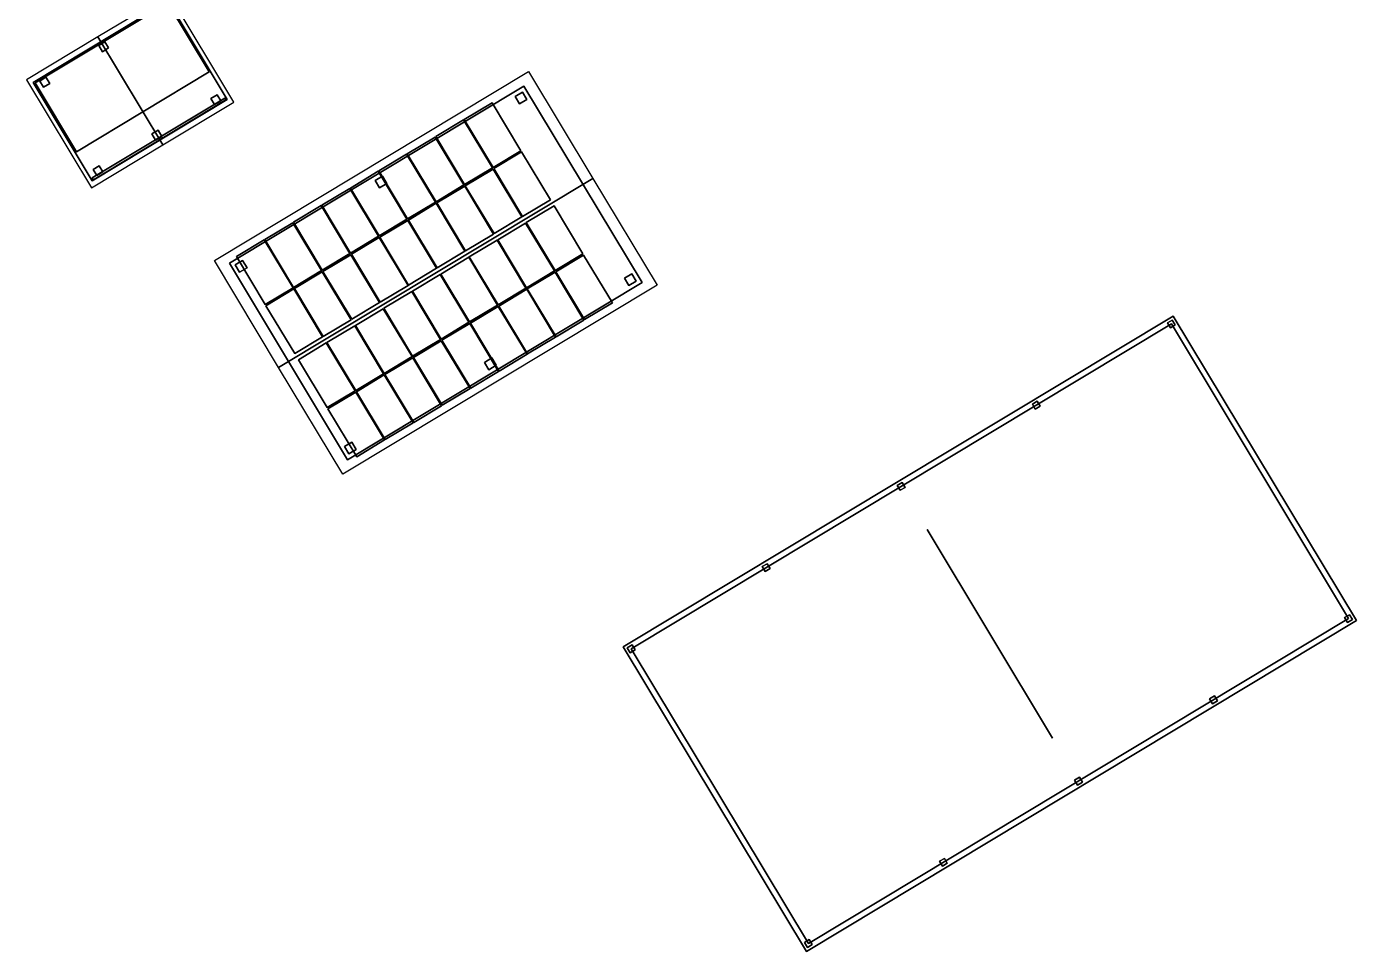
# Model space of a CAD drawing. Header units: metres. Extents: x 663407.2 to 663481.7, y 6968596.9 to 6968678.3.
# Drawn here: x 663435.31 to 663481.72, y 6968629.23 to 6968661.51 of the extents above; entities that cross this region are included whole.
import ezdxf

# ---------------------------------------------------------------- set-up
doc = ezdxf.new("R2010")
doc.units = ezdxf.units.M

msp = doc.modelspace()

# ---------------------------------------------------------------- linework, layer by layer
at = {"layer": 'CHALE_3_CUMEEIRA'}
msp.add_polyline3d([(663437.796, 6968661.145, 551.17), (663440.064, 6968657.375, 551.17)], dxfattribs=at)
at = {"layer": 'CHALE_3_DECK'}
for points in [[(663435.543, 6968659.557, 547.07), (663440.256, 6968662.391, 547.07), (663442.317, 6968658.963, 547.07), (663437.604, 6968656.129, 547.07)], [(663437.604, 6968656.129, 547.27), (663442.317, 6968658.963, 547.27), (663440.256, 6968662.391, 547.27), (663435.543, 6968659.557, 547.27)], [(663435.543, 6968659.557, 547.07), (663440.256, 6968662.391, 547.07), (663440.256, 6968662.391, 547.27), (663435.543, 6968659.557, 547.27)], [(663440.256, 6968662.391, 547.07), (663442.317, 6968658.963, 547.07), (663442.317, 6968658.963, 547.27), (663440.256, 6968662.391, 547.27)], [(663437.604, 6968656.129, 547.07), (663435.543, 6968659.557, 547.07), (663435.543, 6968659.557, 547.27), (663437.604, 6968656.129, 547.27)], [(663442.317, 6968658.963, 547.07), (663437.604, 6968656.129, 547.07), (663437.604, 6968656.129, 547.27), (663442.317, 6968658.963, 547.27)]]:
    msp.add_3dface(points, dxfattribs=at)
at = {"layer": 'CHALE_3_PAREDES'}
for points in [[(663435.611, 6968659.54, 547.27), (663440.239, 6968662.323, 547.27), (663441.682, 6968659.923, 547.27), (663437.054, 6968657.14, 547.27)], [(663437.054, 6968657.14, 549.97), (663441.682, 6968659.923, 549.97), (663440.239, 6968662.323, 549.97), (663435.611, 6968659.54, 549.97)], [(663435.611, 6968659.54, 547.27), (663440.239, 6968662.323, 547.27), (663440.239, 6968662.323, 549.97), (663435.611, 6968659.54, 549.97)], [(663440.239, 6968662.323, 547.27), (663441.682, 6968659.923, 547.27), (663441.682, 6968659.923, 549.97), (663440.239, 6968662.323, 549.97)], [(663441.682, 6968659.923, 547.27), (663437.054, 6968657.14, 547.27), (663437.054, 6968657.14, 549.97), (663441.682, 6968659.923, 549.97)], [(663437.054, 6968657.14, 547.27), (663435.611, 6968659.54, 547.27), (663435.611, 6968659.54, 549.97), (663437.054, 6968657.14, 549.97)]]:
    msp.add_3dface(points, dxfattribs=at)
at = {"layer": 'CHALE_3_PILOTIS'}
for points in [[(663437.831, 6968660.845, 544.07), (663438.045, 6968660.974, 544.07), (663438.174, 6968660.76, 544.07), (663437.96, 6968660.631, 544.07)], [(663437.96, 6968660.631, 547.07), (663438.174, 6968660.76, 547.07), (663438.045, 6968660.974, 547.07), (663437.831, 6968660.845, 547.07)], [(663437.831, 6968660.845, 544.07), (663438.045, 6968660.974, 544.07), (663438.045, 6968660.974, 547.07), (663437.831, 6968660.845, 547.07)], [(663437.96, 6968660.631, 544.07), (663437.831, 6968660.845, 544.07), (663437.831, 6968660.845, 547.07), (663437.96, 6968660.631, 547.07)], [(663438.174, 6968660.76, 544.07), (663437.96, 6968660.631, 544.07), (663437.96, 6968660.631, 547.07), (663438.174, 6968660.76, 547.07)], [(663438.045, 6968660.974, 544.07), (663438.174, 6968660.76, 544.07), (663438.174, 6968660.76, 547.07), (663438.045, 6968660.974, 547.07)], [(663435.774, 6968659.608, 544.07), (663435.988, 6968659.737, 544.07), (663436.117, 6968659.523, 544.07), (663435.903, 6968659.394, 544.07)], [(663435.903, 6968659.394, 547.07), (663436.117, 6968659.523, 547.07), (663435.988, 6968659.737, 547.07), (663435.774, 6968659.608, 547.07)], [(663435.774, 6968659.608, 544.07), (663435.988, 6968659.737, 544.07), (663435.988, 6968659.737, 547.07), (663435.774, 6968659.608, 547.07)], [(663435.903, 6968659.394, 544.07), (663435.774, 6968659.608, 544.07), (663435.774, 6968659.608, 547.07), (663435.903, 6968659.394, 547.07)], [(663436.117, 6968659.523, 544.07), (663435.903, 6968659.394, 544.07), (663435.903, 6968659.394, 547.07), (663436.117, 6968659.523, 547.07)], [(663435.988, 6968659.737, 544.07), (663436.117, 6968659.523, 544.07), (663436.117, 6968659.523, 547.07), (663435.988, 6968659.737, 547.07)], [(663441.743, 6968658.997, 544.07), (663441.957, 6968659.126, 544.07), (663442.086, 6968658.912, 544.07), (663441.872, 6968658.783, 544.07)], [(663441.872, 6968658.783, 547.07), (663442.086, 6968658.912, 547.07), (663441.957, 6968659.126, 547.07), (663441.743, 6968658.997, 547.07)], [(663441.743, 6968658.997, 544.07), (663441.957, 6968659.126, 544.07), (663441.957, 6968659.126, 547.07), (663441.743, 6968658.997, 547.07)], [(663441.872, 6968658.783, 544.07), (663441.743, 6968658.997, 544.07), (663441.743, 6968658.997, 547.07), (663441.872, 6968658.783, 547.07)], [(663442.086, 6968658.912, 544.07), (663441.872, 6968658.783, 544.07), (663441.872, 6968658.783, 547.07), (663442.086, 6968658.912, 547.07)], [(663441.957, 6968659.126, 544.07), (663442.086, 6968658.912, 544.07), (663442.086, 6968658.912, 547.07), (663441.957, 6968659.126, 547.07)], [(663439.686, 6968657.76, 544.07), (663439.9, 6968657.889, 544.07), (663440.029, 6968657.675, 544.07), (663439.815, 6968657.546, 544.07)], [(663439.815, 6968657.546, 547.07), (663440.029, 6968657.675, 547.07), (663439.9, 6968657.889, 547.07), (663439.686, 6968657.76, 547.07)], [(663439.686, 6968657.76, 544.07), (663439.9, 6968657.889, 544.07), (663439.9, 6968657.889, 547.07), (663439.686, 6968657.76, 547.07)], [(663439.815, 6968657.546, 544.07), (663439.686, 6968657.76, 544.07), (663439.686, 6968657.76, 547.07), (663439.815, 6968657.546, 547.07)], [(663440.029, 6968657.675, 544.07), (663439.815, 6968657.546, 544.07), (663439.815, 6968657.546, 547.07), (663440.029, 6968657.675, 547.07)], [(663439.9, 6968657.889, 544.07), (663440.029, 6968657.675, 544.07), (663440.029, 6968657.675, 547.07), (663439.9, 6968657.889, 547.07)], [(663437.629, 6968656.523, 544.07), (663437.844, 6968656.652, 544.07), (663437.972, 6968656.438, 544.07), (663437.758, 6968656.309, 544.07)], [(663437.758, 6968656.309, 547.07), (663437.972, 6968656.438, 547.07), (663437.844, 6968656.652, 547.07), (663437.629, 6968656.523, 547.07)], [(663437.629, 6968656.523, 544.07), (663437.844, 6968656.652, 544.07), (663437.844, 6968656.652, 547.07), (663437.629, 6968656.523, 547.07)], [(663437.844, 6968656.652, 544.07), (663437.972, 6968656.438, 544.07), (663437.972, 6968656.438, 547.07), (663437.844, 6968656.652, 547.07)], [(663437.758, 6968656.309, 544.07), (663437.629, 6968656.523, 544.07), (663437.629, 6968656.523, 547.07), (663437.758, 6968656.309, 547.07)], [(663437.972, 6968656.438, 544.07), (663437.758, 6968656.309, 544.07), (663437.758, 6968656.309, 547.07), (663437.972, 6968656.438, 547.07)]]:
    msp.add_3dface(points, dxfattribs=at)
at = {"layer": 'CHALE_3_TELHADO_DIR'}
msp.add_3dface([(663437.796, 6968661.145, 551.17), (663440.064, 6968657.375, 551.17), (663442.549, 6968658.869, 549.82), (663440.282, 6968662.64, 549.82)], dxfattribs=at)
at = {"layer": 'CHALE_3_TELHADO_ESQ'}
msp.add_3dface([(663435.311, 6968659.651, 549.82), (663437.578, 6968655.88, 549.82), (663440.064, 6968657.375, 551.17), (663437.796, 6968661.145, 551.17)], dxfattribs=at)
at = {"layer": 'CHALE_3_VARANDA'}
for points in [[(663437.6, 6968656.232, 547.27), (663442.228, 6968659.015, 547.27), (663442.269, 6968658.946, 547.27), (663437.642, 6968656.163, 547.27)], [(663437.642, 6968656.163, 548.17), (663442.269, 6968658.946, 548.17), (663442.228, 6968659.015, 548.17), (663437.6, 6968656.232, 548.17)], [(663437.6, 6968656.232, 547.27), (663442.228, 6968659.015, 547.27), (663442.228, 6968659.015, 548.17), (663437.6, 6968656.232, 548.17)], [(663442.269, 6968658.946, 547.27), (663437.642, 6968656.163, 547.27), (663437.642, 6968656.163, 548.17), (663442.269, 6968658.946, 548.17)], [(663442.228, 6968659.015, 547.27), (663442.269, 6968658.946, 547.27), (663442.269, 6968658.946, 548.17), (663442.228, 6968659.015, 548.17)], [(663437.642, 6968656.163, 547.27), (663437.6, 6968656.232, 547.27), (663437.6, 6968656.232, 548.17), (663437.642, 6968656.163, 548.17)]]:
    msp.add_3dface(points, dxfattribs=at)
at = {"layer": 'QUADRA_AREIA'}
for points in [[(663456.411, 6968639.793, 547.25), (663475.265, 6968651.131, 547.25), (663481.449, 6968640.847, 547.25), (663462.595, 6968629.509, 547.25)], [(663462.595, 6968629.509, 547.55), (663481.449, 6968640.847, 547.55), (663475.265, 6968651.131, 547.55), (663456.411, 6968639.793, 547.55)], [(663456.411, 6968639.793, 547.25), (663475.265, 6968651.131, 547.25), (663475.265, 6968651.131, 547.55), (663456.411, 6968639.793, 547.55)], [(663475.265, 6968651.131, 547.25), (663481.449, 6968640.847, 547.25), (663481.449, 6968640.847, 547.55), (663475.265, 6968651.131, 547.55)], [(663481.449, 6968640.847, 547.25), (663462.595, 6968629.509, 547.25), (663462.595, 6968629.509, 547.55), (663481.449, 6968640.847, 547.55)], [(663462.595, 6968629.509, 547.25), (663456.411, 6968639.793, 547.25), (663456.411, 6968639.793, 547.55), (663462.595, 6968629.509, 547.55)]]:
    msp.add_3dface(points, dxfattribs=at)
at = {"layer": 'QUADRA_BORDA'}
for points in [[(663456.137, 6968639.862, 547.25), (663475.333, 6968651.405, 547.25), (663481.723, 6968640.778, 547.25), (663462.527, 6968629.235, 547.25)], [(663462.527, 6968629.235, 547.65), (663481.723, 6968640.778, 547.65), (663475.333, 6968651.405, 547.65), (663456.137, 6968639.862, 547.65)], [(663456.137, 6968639.862, 547.25), (663475.333, 6968651.405, 547.25), (663475.333, 6968651.405, 547.65), (663456.137, 6968639.862, 547.65)], [(663475.333, 6968651.405, 547.25), (663481.723, 6968640.778, 547.25), (663481.723, 6968640.778, 547.65), (663475.333, 6968651.405, 547.65)], [(663481.723, 6968640.778, 547.25), (663462.527, 6968629.235, 547.25), (663462.527, 6968629.235, 547.65), (663481.723, 6968640.778, 547.65)], [(663462.527, 6968629.235, 547.25), (663456.137, 6968639.862, 547.25), (663456.137, 6968639.862, 547.65), (663462.527, 6968629.235, 547.65)]]:
    msp.add_3dface(points, dxfattribs=at)
at = {"layer": 'QUADRA_CABO_SUPERIOR'}
msp.add_polyline3d([(663456.411, 6968639.793, 553.25), (663475.265, 6968651.131, 553.25), (663481.449, 6968640.847, 553.25), (663462.595, 6968629.509, 553.25)], dxfattribs=at)
at = {"layer": 'QUADRA_POSTES_TELAS'}
for points in [[(663475.128, 6968651.165, 547.25), (663475.299, 6968651.268, 547.25), (663475.402, 6968651.096, 547.25), (663475.231, 6968650.993, 547.25)], [(663475.231, 6968650.993, 553.25), (663475.402, 6968651.096, 553.25), (663475.299, 6968651.268, 553.25), (663475.128, 6968651.165, 553.25)], [(663475.128, 6968651.165, 547.25), (663475.299, 6968651.268, 547.25), (663475.299, 6968651.268, 553.25), (663475.128, 6968651.165, 553.25)], [(663475.231, 6968650.993, 547.25), (663475.128, 6968651.165, 547.25), (663475.128, 6968651.165, 553.25), (663475.231, 6968650.993, 553.25)], [(663475.402, 6968651.096, 547.25), (663475.231, 6968650.993, 547.25), (663475.231, 6968650.993, 553.25), (663475.402, 6968651.096, 553.25)], [(663475.299, 6968651.268, 547.25), (663475.402, 6968651.096, 547.25), (663475.402, 6968651.096, 553.25), (663475.299, 6968651.268, 553.25)], [(663470.414, 6968648.33, 547.25), (663470.586, 6968648.434, 547.25), (663470.689, 6968648.262, 547.25), (663470.517, 6968648.159, 547.25)], [(663470.517, 6968648.159, 553.25), (663470.689, 6968648.262, 553.25), (663470.586, 6968648.434, 553.25), (663470.414, 6968648.33, 553.25)], [(663470.414, 6968648.33, 547.25), (663470.586, 6968648.434, 547.25), (663470.586, 6968648.434, 553.25), (663470.414, 6968648.33, 553.25)], [(663470.517, 6968648.159, 547.25), (663470.414, 6968648.33, 547.25), (663470.414, 6968648.33, 553.25), (663470.517, 6968648.159, 553.25)], [(663470.689, 6968648.262, 547.25), (663470.517, 6968648.159, 547.25), (663470.517, 6968648.159, 553.25), (663470.689, 6968648.262, 553.25)], [(663470.586, 6968648.434, 547.25), (663470.689, 6968648.262, 547.25), (663470.689, 6968648.262, 553.25), (663470.586, 6968648.434, 553.25)], [(663465.701, 6968645.496, 547.25), (663465.872, 6968645.599, 547.25), (663465.975, 6968645.428, 547.25), (663465.804, 6968645.325, 547.25)], [(663465.804, 6968645.325, 553.25), (663465.975, 6968645.428, 553.25), (663465.872, 6968645.599, 553.25), (663465.701, 6968645.496, 553.25)], [(663465.701, 6968645.496, 547.25), (663465.872, 6968645.599, 547.25), (663465.872, 6968645.599, 553.25), (663465.701, 6968645.496, 553.25)], [(663465.804, 6968645.325, 547.25), (663465.701, 6968645.496, 547.25), (663465.701, 6968645.496, 553.25), (663465.804, 6968645.325, 553.25)], [(663465.975, 6968645.428, 547.25), (663465.804, 6968645.325, 547.25), (663465.804, 6968645.325, 553.25), (663465.975, 6968645.428, 553.25)], [(663465.872, 6968645.599, 547.25), (663465.975, 6968645.428, 547.25), (663465.975, 6968645.428, 553.25), (663465.872, 6968645.599, 553.25)], [(663460.987, 6968642.662, 547.25), (663461.159, 6968642.765, 547.25), (663461.262, 6968642.593, 547.25), (663461.09, 6968642.49, 547.25)], [(663461.09, 6968642.49, 553.25), (663461.262, 6968642.593, 553.25), (663461.159, 6968642.765, 553.25), (663460.987, 6968642.662, 553.25)], [(663460.987, 6968642.662, 547.25), (663461.159, 6968642.765, 547.25), (663461.159, 6968642.765, 553.25), (663460.987, 6968642.662, 553.25)], [(663461.09, 6968642.49, 547.25), (663460.987, 6968642.662, 547.25), (663460.987, 6968642.662, 553.25), (663461.09, 6968642.49, 553.25)], [(663461.159, 6968642.765, 547.25), (663461.262, 6968642.593, 547.25), (663461.262, 6968642.593, 553.25), (663461.159, 6968642.765, 553.25)], [(663461.262, 6968642.593, 547.25), (663461.09, 6968642.49, 547.25), (663461.09, 6968642.49, 553.25), (663461.262, 6968642.593, 553.25)], [(663481.312, 6968640.881, 547.25), (663481.483, 6968640.984, 547.25), (663481.586, 6968640.813, 547.25), (663481.415, 6968640.71, 547.25)], [(663481.415, 6968640.71, 553.25), (663481.586, 6968640.813, 553.25), (663481.483, 6968640.984, 553.25), (663481.312, 6968640.881, 553.25)], [(663481.312, 6968640.881, 547.25), (663481.483, 6968640.984, 547.25), (663481.483, 6968640.984, 553.25), (663481.312, 6968640.881, 553.25)], [(663481.415, 6968640.71, 547.25), (663481.312, 6968640.881, 547.25), (663481.312, 6968640.881, 553.25), (663481.415, 6968640.71, 553.25)], [(663481.586, 6968640.813, 547.25), (663481.415, 6968640.71, 547.25), (663481.415, 6968640.71, 553.25), (663481.586, 6968640.813, 553.25)], [(663481.483, 6968640.984, 547.25), (663481.586, 6968640.813, 547.25), (663481.586, 6968640.813, 553.25), (663481.483, 6968640.984, 553.25)], [(663456.274, 6968639.827, 547.25), (663456.445, 6968639.93, 547.25), (663456.548, 6968639.759, 547.25), (663456.377, 6968639.656, 547.25)], [(663456.377, 6968639.656, 553.25), (663456.548, 6968639.759, 553.25), (663456.445, 6968639.93, 553.25), (663456.274, 6968639.827, 553.25)], [(663456.274, 6968639.827, 547.25), (663456.445, 6968639.93, 547.25), (663456.445, 6968639.93, 553.25), (663456.274, 6968639.827, 553.25)], [(663456.445, 6968639.93, 547.25), (663456.548, 6968639.759, 547.25), (663456.548, 6968639.759, 553.25), (663456.445, 6968639.93, 553.25)], [(663456.377, 6968639.656, 547.25), (663456.274, 6968639.827, 547.25), (663456.274, 6968639.827, 553.25), (663456.377, 6968639.656, 553.25)], [(663456.548, 6968639.759, 547.25), (663456.377, 6968639.656, 547.25), (663456.377, 6968639.656, 553.25), (663456.548, 6968639.759, 553.25)], [(663476.598, 6968638.047, 547.25), (663476.77, 6968638.15, 547.25), (663476.873, 6968637.978, 547.25), (663476.701, 6968637.875, 547.25)], [(663476.701, 6968637.875, 553.25), (663476.873, 6968637.978, 553.25), (663476.77, 6968638.15, 553.25), (663476.598, 6968638.047, 553.25)], [(663476.598, 6968638.047, 547.25), (663476.77, 6968638.15, 547.25), (663476.77, 6968638.15, 553.25), (663476.598, 6968638.047, 553.25)], [(663476.701, 6968637.875, 547.25), (663476.598, 6968638.047, 547.25), (663476.598, 6968638.047, 553.25), (663476.701, 6968637.875, 553.25)], [(663476.77, 6968638.15, 547.25), (663476.873, 6968637.978, 547.25), (663476.873, 6968637.978, 553.25), (663476.77, 6968638.15, 553.25)], [(663476.873, 6968637.978, 547.25), (663476.701, 6968637.875, 547.25), (663476.701, 6968637.875, 553.25), (663476.873, 6968637.978, 553.25)], [(663471.885, 6968635.212, 547.25), (663472.056, 6968635.315, 547.25), (663472.159, 6968635.144, 547.25), (663471.988, 6968635.041, 547.25)], [(663471.988, 6968635.041, 553.25), (663472.159, 6968635.144, 553.25), (663472.056, 6968635.315, 553.25), (663471.885, 6968635.212, 553.25)], [(663471.885, 6968635.212, 547.25), (663472.056, 6968635.315, 547.25), (663472.056, 6968635.315, 553.25), (663471.885, 6968635.212, 553.25)], [(663471.988, 6968635.041, 547.25), (663471.885, 6968635.212, 547.25), (663471.885, 6968635.212, 553.25), (663471.988, 6968635.041, 553.25)], [(663472.056, 6968635.315, 547.25), (663472.159, 6968635.144, 547.25), (663472.159, 6968635.144, 553.25), (663472.056, 6968635.315, 553.25)], [(663472.159, 6968635.144, 547.25), (663471.988, 6968635.041, 547.25), (663471.988, 6968635.041, 553.25), (663472.159, 6968635.144, 553.25)], [(663467.171, 6968632.378, 547.25), (663467.343, 6968632.481, 547.25), (663467.446, 6968632.31, 547.25), (663467.274, 6968632.206, 547.25)], [(663467.274, 6968632.206, 553.25), (663467.446, 6968632.31, 553.25), (663467.343, 6968632.481, 553.25), (663467.171, 6968632.378, 553.25)], [(663467.171, 6968632.378, 547.25), (663467.343, 6968632.481, 547.25), (663467.343, 6968632.481, 553.25), (663467.171, 6968632.378, 553.25)], [(663467.343, 6968632.481, 547.25), (663467.446, 6968632.31, 547.25), (663467.446, 6968632.31, 553.25), (663467.343, 6968632.481, 553.25)], [(663467.274, 6968632.206, 547.25), (663467.171, 6968632.378, 547.25), (663467.171, 6968632.378, 553.25), (663467.274, 6968632.206, 553.25)], [(663467.446, 6968632.31, 547.25), (663467.274, 6968632.206, 547.25), (663467.274, 6968632.206, 553.25), (663467.446, 6968632.31, 553.25)], [(663462.458, 6968629.544, 547.25), (663462.629, 6968629.647, 547.25), (663462.732, 6968629.475, 547.25), (663462.561, 6968629.372, 547.25)], [(663462.561, 6968629.372, 553.25), (663462.732, 6968629.475, 553.25), (663462.629, 6968629.647, 553.25), (663462.458, 6968629.544, 553.25)], [(663462.458, 6968629.544, 547.25), (663462.629, 6968629.647, 547.25), (663462.629, 6968629.647, 553.25), (663462.458, 6968629.544, 553.25)], [(663462.629, 6968629.647, 547.25), (663462.732, 6968629.475, 547.25), (663462.732, 6968629.475, 553.25), (663462.629, 6968629.647, 553.25)], [(663462.561, 6968629.372, 547.25), (663462.458, 6968629.544, 547.25), (663462.458, 6968629.544, 553.25), (663462.561, 6968629.372, 553.25)], [(663462.732, 6968629.475, 547.25), (663462.561, 6968629.372, 547.25), (663462.561, 6968629.372, 553.25), (663462.732, 6968629.475, 553.25)]]:
    msp.add_3dface(points, dxfattribs=at)
at = {"layer": 'QUADRA_REDE_JOGO'}
msp.add_3dface([(663466.74, 6968643.962, 548.45), (663471.12, 6968636.678, 548.45), (663471.12, 6968636.678, 549.45), (663466.74, 6968643.962, 549.45)], dxfattribs=at)
at = {"layer": 'QUADRA_TELA_LESTE'}
msp.add_3dface([(663475.265, 6968651.131, 547.25), (663481.449, 6968640.847, 547.25), (663481.449, 6968640.847, 553.25), (663475.265, 6968651.131, 553.25)], dxfattribs=at)
at = {"layer": 'QUADRA_TELA_NORTE'}
msp.add_3dface([(663462.595, 6968629.509, 547.25), (663481.449, 6968640.847, 547.25), (663481.449, 6968640.847, 553.25), (663462.595, 6968629.509, 553.25)], dxfattribs=at)
at = {"layer": 'QUADRA_TELA_SUL'}
msp.add_3dface([(663456.411, 6968639.793, 547.25), (663475.265, 6968651.131, 547.25), (663475.265, 6968651.131, 553.25), (663456.411, 6968639.793, 553.25)], dxfattribs=at)
at = {"layer": 'SALAO_CUMEEIRA'}
msp.add_polyline3d([(663444.105, 6968649.612, 552.15), (663455.075, 6968656.208, 552.15)], dxfattribs=at)
at = {"layer": 'SALAO_PILARES'}
for points in [[(663452.362, 6968659.07, 547.1), (663452.619, 6968659.224, 547.1), (663452.774, 6968658.967, 547.1), (663452.517, 6968658.812, 547.1)], [(663452.517, 6968658.812, 550.7), (663452.774, 6968658.967, 550.7), (663452.619, 6968659.224, 550.7), (663452.362, 6968659.07, 550.7)], [(663452.362, 6968659.07, 547.1), (663452.619, 6968659.224, 547.1), (663452.619, 6968659.224, 550.7), (663452.362, 6968659.07, 550.7)], [(663452.517, 6968658.812, 547.1), (663452.362, 6968659.07, 547.1), (663452.362, 6968659.07, 550.7), (663452.517, 6968658.812, 550.7)], [(663452.774, 6968658.967, 547.1), (663452.517, 6968658.812, 547.1), (663452.517, 6968658.812, 550.7), (663452.774, 6968658.967, 550.7)], [(663452.619, 6968659.224, 547.1), (663452.774, 6968658.967, 547.1), (663452.774, 6968658.967, 550.7), (663452.619, 6968659.224, 550.7)], [(663447.477, 6968656.132, 547.1), (663447.735, 6968656.287, 547.1), (663447.889, 6968656.03, 547.1), (663447.632, 6968655.875, 547.1)], [(663447.632, 6968655.875, 550.7), (663447.889, 6968656.03, 550.7), (663447.735, 6968656.287, 550.7), (663447.477, 6968656.132, 550.7)], [(663447.477, 6968656.132, 547.1), (663447.735, 6968656.287, 547.1), (663447.735, 6968656.287, 550.7), (663447.477, 6968656.132, 550.7)], [(663447.632, 6968655.875, 547.1), (663447.477, 6968656.132, 547.1), (663447.477, 6968656.132, 550.7), (663447.632, 6968655.875, 550.7)], [(663447.735, 6968656.287, 547.1), (663447.889, 6968656.03, 547.1), (663447.889, 6968656.03, 550.7), (663447.735, 6968656.287, 550.7)], [(663447.889, 6968656.03, 547.1), (663447.632, 6968655.875, 547.1), (663447.632, 6968655.875, 550.7), (663447.889, 6968656.03, 550.7)], [(663442.593, 6968653.195, 547.1), (663442.85, 6968653.349, 547.1), (663443.004, 6968653.092, 547.1), (663442.747, 6968652.938, 547.1)], [(663442.747, 6968652.938, 550.7), (663443.004, 6968653.092, 550.7), (663442.85, 6968653.349, 550.7), (663442.593, 6968653.195, 550.7)], [(663442.593, 6968653.195, 547.1), (663442.85, 6968653.349, 547.1), (663442.85, 6968653.349, 550.7), (663442.593, 6968653.195, 550.7)], [(663442.85, 6968653.349, 547.1), (663443.004, 6968653.092, 547.1), (663443.004, 6968653.092, 550.7), (663442.85, 6968653.349, 550.7)], [(663442.747, 6968652.938, 547.1), (663442.593, 6968653.195, 547.1), (663442.593, 6968653.195, 550.7), (663442.747, 6968652.938, 550.7)], [(663443.004, 6968653.092, 547.1), (663442.747, 6968652.938, 547.1), (663442.747, 6968652.938, 550.7), (663443.004, 6968653.092, 550.7)], [(663456.176, 6968652.728, 547.1), (663456.433, 6968652.882, 547.1), (663456.587, 6968652.625, 547.1), (663456.33, 6968652.471, 547.1)], [(663456.33, 6968652.471, 550.7), (663456.587, 6968652.625, 550.7), (663456.433, 6968652.882, 550.7), (663456.176, 6968652.728, 550.7)], [(663456.176, 6968652.728, 547.1), (663456.433, 6968652.882, 547.1), (663456.433, 6968652.882, 550.7), (663456.176, 6968652.728, 550.7)], [(663456.433, 6968652.882, 547.1), (663456.587, 6968652.625, 547.1), (663456.587, 6968652.625, 550.7), (663456.433, 6968652.882, 550.7)], [(663456.33, 6968652.471, 547.1), (663456.176, 6968652.728, 547.1), (663456.176, 6968652.728, 550.7), (663456.33, 6968652.471, 550.7)], [(663456.587, 6968652.625, 547.1), (663456.33, 6968652.471, 547.1), (663456.33, 6968652.471, 550.7), (663456.587, 6968652.625, 550.7)], [(663451.291, 6968649.79, 547.1), (663451.548, 6968649.945, 547.1), (663451.703, 6968649.688, 547.1), (663451.445, 6968649.533, 547.1)], [(663451.445, 6968649.533, 550.7), (663451.703, 6968649.688, 550.7), (663451.548, 6968649.945, 550.7), (663451.291, 6968649.79, 550.7)], [(663451.291, 6968649.79, 547.1), (663451.548, 6968649.945, 547.1), (663451.548, 6968649.945, 550.7), (663451.291, 6968649.79, 550.7)], [(663451.445, 6968649.533, 547.1), (663451.291, 6968649.79, 547.1), (663451.291, 6968649.79, 550.7), (663451.445, 6968649.533, 550.7)], [(663451.703, 6968649.688, 547.1), (663451.445, 6968649.533, 547.1), (663451.445, 6968649.533, 550.7), (663451.703, 6968649.688, 550.7)], [(663451.548, 6968649.945, 547.1), (663451.703, 6968649.688, 547.1), (663451.703, 6968649.688, 550.7), (663451.548, 6968649.945, 550.7)], [(663446.406, 6968646.853, 547.1), (663446.663, 6968647.008, 547.1), (663446.818, 6968646.75, 547.1), (663446.561, 6968646.596, 547.1)], [(663446.561, 6968646.596, 550.7), (663446.818, 6968646.75, 550.7), (663446.663, 6968647.008, 550.7), (663446.406, 6968646.853, 550.7)], [(663446.406, 6968646.853, 547.1), (663446.663, 6968647.008, 547.1), (663446.663, 6968647.008, 550.7), (663446.406, 6968646.853, 550.7)], [(663446.561, 6968646.596, 547.1), (663446.406, 6968646.853, 547.1), (663446.406, 6968646.853, 550.7), (663446.561, 6968646.596, 550.7)], [(663446.663, 6968647.008, 547.1), (663446.818, 6968646.75, 547.1), (663446.818, 6968646.75, 550.7), (663446.663, 6968647.008, 550.7)], [(663446.818, 6968646.75, 547.1), (663446.561, 6968646.596, 547.1), (663446.561, 6968646.596, 550.7), (663446.818, 6968646.75, 550.7)]]:
    msp.add_3dface(points, dxfattribs=at)
at = {"layer": 'SALAO_PISO'}
for points in [[(663442.387, 6968653.246, 547.1), (663452.671, 6968659.43, 547.1), (663456.793, 6968652.574, 547.1), (663446.509, 6968646.39, 547.1)], [(663446.509, 6968646.39, 547.35), (663456.793, 6968652.574, 547.35), (663452.671, 6968659.43, 547.35), (663442.387, 6968653.246, 547.35)], [(663442.387, 6968653.246, 547.1), (663452.671, 6968659.43, 547.1), (663452.671, 6968659.43, 547.35), (663442.387, 6968653.246, 547.35)], [(663452.671, 6968659.43, 547.1), (663456.793, 6968652.574, 547.1), (663456.793, 6968652.574, 547.35), (663452.671, 6968659.43, 547.35)], [(663446.509, 6968646.39, 547.1), (663442.387, 6968653.246, 547.1), (663442.387, 6968653.246, 547.35), (663446.509, 6968646.39, 547.35)], [(663456.793, 6968652.574, 547.1), (663446.509, 6968646.39, 547.1), (663446.509, 6968646.39, 547.35), (663456.793, 6968652.574, 547.35)]]:
    msp.add_3dface(points, dxfattribs=at)
at = {"layer": 'SALAO_SOLAR_NORTE'}
for points in [[(663450.586, 6968658.264, 551.252), (663451.558, 6968658.849, 551.252), (663452.563, 6968657.177, 551.252), (663451.591, 6968656.593, 551.252)], [(663451.591, 6968656.593, 551.292), (663452.563, 6968657.177, 551.292), (663451.558, 6968658.849, 551.292), (663450.586, 6968658.264, 551.292)], [(663450.586, 6968658.264, 551.252), (663451.558, 6968658.849, 551.252), (663451.558, 6968658.849, 551.292), (663450.586, 6968658.264, 551.292)], [(663451.558, 6968658.849, 551.252), (663452.563, 6968657.177, 551.252), (663452.563, 6968657.177, 551.292), (663451.558, 6968658.849, 551.292)], [(663449.592, 6968657.666, 551.252), (663450.564, 6968658.251, 551.252), (663451.569, 6968656.58, 551.252), (663450.597, 6968655.995, 551.252)], [(663450.597, 6968655.995, 551.292), (663451.569, 6968656.58, 551.292), (663450.564, 6968658.251, 551.292), (663449.592, 6968657.666, 551.292)], [(663449.592, 6968657.666, 551.252), (663450.564, 6968658.251, 551.252), (663450.564, 6968658.251, 551.292), (663449.592, 6968657.666, 551.292)], [(663450.564, 6968658.251, 551.252), (663451.569, 6968656.58, 551.252), (663451.569, 6968656.58, 551.292), (663450.564, 6968658.251, 551.292)], [(663451.591, 6968656.593, 551.252), (663450.586, 6968658.264, 551.252), (663450.586, 6968658.264, 551.292), (663451.591, 6968656.593, 551.292)], [(663448.598, 6968657.069, 551.252), (663449.57, 6968657.653, 551.252), (663450.575, 6968655.982, 551.252), (663449.603, 6968655.397, 551.252)], [(663449.603, 6968655.397, 551.292), (663450.575, 6968655.982, 551.292), (663449.57, 6968657.653, 551.292), (663448.598, 6968657.069, 551.292)], [(663448.598, 6968657.069, 551.252), (663449.57, 6968657.653, 551.252), (663449.57, 6968657.653, 551.292), (663448.598, 6968657.069, 551.292)], [(663449.57, 6968657.653, 551.252), (663450.575, 6968655.982, 551.252), (663450.575, 6968655.982, 551.292), (663449.57, 6968657.653, 551.292)], [(663450.597, 6968655.995, 551.252), (663449.592, 6968657.666, 551.252), (663449.592, 6968657.666, 551.292), (663450.597, 6968655.995, 551.292)], [(663447.604, 6968656.471, 551.252), (663448.576, 6968657.055, 551.252), (663449.581, 6968655.384, 551.252), (663448.609, 6968654.8, 551.252)], [(663448.609, 6968654.8, 551.292), (663449.581, 6968655.384, 551.292), (663448.576, 6968657.055, 551.292), (663447.604, 6968656.471, 551.292)], [(663447.604, 6968656.471, 551.252), (663448.576, 6968657.055, 551.252), (663448.576, 6968657.055, 551.292), (663447.604, 6968656.471, 551.292)], [(663448.576, 6968657.055, 551.252), (663449.581, 6968655.384, 551.252), (663449.581, 6968655.384, 551.292), (663448.576, 6968657.055, 551.292)], [(663449.603, 6968655.397, 551.252), (663448.598, 6968657.069, 551.252), (663448.598, 6968657.069, 551.292), (663449.603, 6968655.397, 551.292)], [(663452.563, 6968657.177, 551.252), (663451.591, 6968656.593, 551.252), (663451.591, 6968656.593, 551.292), (663452.563, 6968657.177, 551.292)], [(663451.617, 6968656.55, 551.896), (663452.589, 6968657.135, 551.896), (663453.594, 6968655.463, 551.896), (663452.622, 6968654.879, 551.896)], [(663452.622, 6968654.879, 551.936), (663453.594, 6968655.463, 551.936), (663452.589, 6968657.135, 551.936), (663451.617, 6968656.55, 551.936)], [(663451.617, 6968656.55, 551.896), (663452.589, 6968657.135, 551.896), (663452.589, 6968657.135, 551.936), (663451.617, 6968656.55, 551.936)], [(663452.589, 6968657.135, 551.896), (663453.594, 6968655.463, 551.896), (663453.594, 6968655.463, 551.936), (663452.589, 6968657.135, 551.936)], [(663451.569, 6968656.58, 551.252), (663450.597, 6968655.995, 551.252), (663450.597, 6968655.995, 551.292), (663451.569, 6968656.58, 551.292)], [(663446.61, 6968655.873, 551.252), (663447.582, 6968656.457, 551.252), (663448.587, 6968654.786, 551.252), (663447.615, 6968654.202, 551.252)], [(663447.615, 6968654.202, 551.292), (663448.587, 6968654.786, 551.292), (663447.582, 6968656.457, 551.292), (663446.61, 6968655.873, 551.292)], [(663446.61, 6968655.873, 551.252), (663447.582, 6968656.457, 551.252), (663447.582, 6968656.457, 551.292), (663446.61, 6968655.873, 551.292)], [(663447.582, 6968656.457, 551.252), (663448.587, 6968654.786, 551.252), (663448.587, 6968654.786, 551.292), (663447.582, 6968656.457, 551.292)], [(663448.609, 6968654.8, 551.252), (663447.604, 6968656.471, 551.252), (663447.604, 6968656.471, 551.292), (663448.609, 6968654.8, 551.292)], [(663450.623, 6968655.952, 551.896), (663451.595, 6968656.537, 551.896), (663452.6, 6968654.866, 551.896), (663451.628, 6968654.281, 551.896)], [(663451.628, 6968654.281, 551.936), (663452.6, 6968654.866, 551.936), (663451.595, 6968656.537, 551.936), (663450.623, 6968655.952, 551.936)], [(663450.623, 6968655.952, 551.896), (663451.595, 6968656.537, 551.896), (663451.595, 6968656.537, 551.936), (663450.623, 6968655.952, 551.936)], [(663451.595, 6968656.537, 551.896), (663452.6, 6968654.866, 551.896), (663452.6, 6968654.866, 551.936), (663451.595, 6968656.537, 551.936)], [(663452.622, 6968654.879, 551.896), (663451.617, 6968656.55, 551.896), (663451.617, 6968656.55, 551.936), (663452.622, 6968654.879, 551.936)], [(663445.616, 6968655.275, 551.252), (663446.588, 6968655.86, 551.252), (663447.593, 6968654.188, 551.252), (663446.621, 6968653.604, 551.252)], [(663446.621, 6968653.604, 551.292), (663447.593, 6968654.188, 551.292), (663446.588, 6968655.86, 551.292), (663445.616, 6968655.275, 551.292)], [(663445.616, 6968655.275, 551.252), (663446.588, 6968655.86, 551.252), (663446.588, 6968655.86, 551.292), (663445.616, 6968655.275, 551.292)], [(663446.588, 6968655.86, 551.252), (663447.593, 6968654.188, 551.252), (663447.593, 6968654.188, 551.292), (663446.588, 6968655.86, 551.292)], [(663447.615, 6968654.202, 551.252), (663446.61, 6968655.873, 551.252), (663446.61, 6968655.873, 551.292), (663447.615, 6968654.202, 551.292)], [(663450.575, 6968655.982, 551.252), (663449.603, 6968655.397, 551.252), (663449.603, 6968655.397, 551.292), (663450.575, 6968655.982, 551.292)], [(663449.629, 6968655.355, 551.896), (663450.601, 6968655.939, 551.896), (663451.605, 6968654.268, 551.896), (663450.634, 6968653.683, 551.896)], [(663450.634, 6968653.683, 551.936), (663451.605, 6968654.268, 551.936), (663450.601, 6968655.939, 551.936), (663449.629, 6968655.355, 551.936)], [(663449.629, 6968655.355, 551.896), (663450.601, 6968655.939, 551.896), (663450.601, 6968655.939, 551.936), (663449.629, 6968655.355, 551.936)], [(663450.601, 6968655.939, 551.896), (663451.605, 6968654.268, 551.896), (663451.605, 6968654.268, 551.936), (663450.601, 6968655.939, 551.936)], [(663451.628, 6968654.281, 551.896), (663450.623, 6968655.952, 551.896), (663450.623, 6968655.952, 551.936), (663451.628, 6968654.281, 551.936)], [(663444.622, 6968654.677, 551.252), (663445.593, 6968655.262, 551.252), (663446.598, 6968653.591, 551.252), (663445.627, 6968653.006, 551.252)], [(663445.627, 6968653.006, 551.292), (663446.598, 6968653.591, 551.292), (663445.593, 6968655.262, 551.292), (663444.622, 6968654.677, 551.292)], [(663444.622, 6968654.677, 551.252), (663445.593, 6968655.262, 551.252), (663445.593, 6968655.262, 551.292), (663444.622, 6968654.677, 551.292)], [(663445.593, 6968655.262, 551.252), (663446.598, 6968653.591, 551.252), (663446.598, 6968653.591, 551.292), (663445.593, 6968655.262, 551.292)], [(663446.621, 6968653.604, 551.252), (663445.616, 6968655.275, 551.252), (663445.616, 6968655.275, 551.292), (663446.621, 6968653.604, 551.292)], [(663449.581, 6968655.384, 551.252), (663448.609, 6968654.8, 551.252), (663448.609, 6968654.8, 551.292), (663449.581, 6968655.384, 551.292)], [(663448.635, 6968654.757, 551.896), (663449.606, 6968655.341, 551.896), (663450.611, 6968653.67, 551.896), (663449.64, 6968653.086, 551.896)], [(663449.64, 6968653.086, 551.936), (663450.611, 6968653.67, 551.936), (663449.606, 6968655.341, 551.936), (663448.635, 6968654.757, 551.936)], [(663448.635, 6968654.757, 551.896), (663449.606, 6968655.341, 551.896), (663449.606, 6968655.341, 551.936), (663448.635, 6968654.757, 551.936)], [(663449.606, 6968655.341, 551.896), (663450.611, 6968653.67, 551.896), (663450.611, 6968653.67, 551.936), (663449.606, 6968655.341, 551.936)], [(663450.634, 6968653.683, 551.896), (663449.629, 6968655.355, 551.896), (663449.629, 6968655.355, 551.936), (663450.634, 6968653.683, 551.936)], [(663453.594, 6968655.463, 551.896), (663452.622, 6968654.879, 551.896), (663452.622, 6968654.879, 551.936), (663453.594, 6968655.463, 551.936)], [(663448.587, 6968654.786, 551.252), (663447.615, 6968654.202, 551.252), (663447.615, 6968654.202, 551.292), (663448.587, 6968654.786, 551.292)], [(663447.641, 6968654.159, 551.896), (663448.612, 6968654.743, 551.896), (663449.617, 6968653.072, 551.896), (663448.645, 6968652.488, 551.896)], [(663448.645, 6968652.488, 551.936), (663449.617, 6968653.072, 551.936), (663448.612, 6968654.743, 551.936), (663447.641, 6968654.159, 551.936)], [(663447.641, 6968654.159, 551.896), (663448.612, 6968654.743, 551.896), (663448.612, 6968654.743, 551.936), (663447.641, 6968654.159, 551.936)], [(663448.612, 6968654.743, 551.896), (663449.617, 6968653.072, 551.896), (663449.617, 6968653.072, 551.936), (663448.612, 6968654.743, 551.936)], [(663449.64, 6968653.086, 551.896), (663448.635, 6968654.757, 551.896), (663448.635, 6968654.757, 551.936), (663449.64, 6968653.086, 551.936)], [(663452.6, 6968654.866, 551.896), (663451.628, 6968654.281, 551.896), (663451.628, 6968654.281, 551.936), (663452.6, 6968654.866, 551.936)], [(663443.628, 6968654.08, 551.252), (663444.599, 6968654.664, 551.252), (663445.604, 6968652.993, 551.252), (663444.632, 6968652.408, 551.252)], [(663444.632, 6968652.408, 551.292), (663445.604, 6968652.993, 551.292), (663444.599, 6968654.664, 551.292), (663443.628, 6968654.08, 551.292)], [(663443.628, 6968654.08, 551.252), (663444.599, 6968654.664, 551.252), (663444.599, 6968654.664, 551.292), (663443.628, 6968654.08, 551.292)], [(663444.599, 6968654.664, 551.252), (663445.604, 6968652.993, 551.252), (663445.604, 6968652.993, 551.292), (663444.599, 6968654.664, 551.292)], [(663445.627, 6968653.006, 551.252), (663444.622, 6968654.677, 551.252), (663444.622, 6968654.677, 551.292), (663445.627, 6968653.006, 551.292)], [(663451.605, 6968654.268, 551.896), (663450.634, 6968653.683, 551.896), (663450.634, 6968653.683, 551.936), (663451.605, 6968654.268, 551.936)], [(663442.633, 6968653.482, 551.252), (663443.605, 6968654.066, 551.252), (663444.61, 6968652.395, 551.252), (663443.638, 6968651.811, 551.252)], [(663443.638, 6968651.811, 551.292), (663444.61, 6968652.395, 551.292), (663443.605, 6968654.066, 551.292), (663442.633, 6968653.482, 551.292)], [(663442.633, 6968653.482, 551.252), (663443.605, 6968654.066, 551.252), (663443.605, 6968654.066, 551.292), (663442.633, 6968653.482, 551.292)], [(663443.605, 6968654.066, 551.252), (663444.61, 6968652.395, 551.252), (663444.61, 6968652.395, 551.292), (663443.605, 6968654.066, 551.292)], [(663444.632, 6968652.408, 551.252), (663443.628, 6968654.08, 551.252), (663443.628, 6968654.08, 551.292), (663444.632, 6968652.408, 551.292)], [(663447.593, 6968654.188, 551.252), (663446.621, 6968653.604, 551.252), (663446.621, 6968653.604, 551.292), (663447.593, 6968654.188, 551.292)], [(663446.646, 6968653.561, 551.896), (663447.618, 6968654.146, 551.896), (663448.623, 6968652.474, 551.896), (663447.651, 6968651.89, 551.896)], [(663447.651, 6968651.89, 551.936), (663448.623, 6968652.474, 551.936), (663447.618, 6968654.146, 551.936), (663446.646, 6968653.561, 551.936)], [(663446.646, 6968653.561, 551.896), (663447.618, 6968654.146, 551.896), (663447.618, 6968654.146, 551.936), (663446.646, 6968653.561, 551.936)], [(663447.618, 6968654.146, 551.896), (663448.623, 6968652.474, 551.896), (663448.623, 6968652.474, 551.936), (663447.618, 6968654.146, 551.936)], [(663448.645, 6968652.488, 551.896), (663447.641, 6968654.159, 551.896), (663447.641, 6968654.159, 551.936), (663448.645, 6968652.488, 551.936)], [(663443.638, 6968651.811, 551.252), (663442.633, 6968653.482, 551.252), (663442.633, 6968653.482, 551.292), (663443.638, 6968651.811, 551.292)], [(663446.598, 6968653.591, 551.252), (663445.627, 6968653.006, 551.252), (663445.627, 6968653.006, 551.292), (663446.598, 6968653.591, 551.292)], [(663445.652, 6968652.963, 551.896), (663446.624, 6968653.548, 551.896), (663447.629, 6968651.877, 551.896), (663446.657, 6968651.292, 551.896)], [(663446.657, 6968651.292, 551.936), (663447.629, 6968651.877, 551.936), (663446.624, 6968653.548, 551.936), (663445.652, 6968652.963, 551.936)], [(663445.652, 6968652.963, 551.896), (663446.624, 6968653.548, 551.896), (663446.624, 6968653.548, 551.936), (663445.652, 6968652.963, 551.936)], [(663446.624, 6968653.548, 551.896), (663447.629, 6968651.877, 551.896), (663447.629, 6968651.877, 551.936), (663446.624, 6968653.548, 551.936)], [(663447.651, 6968651.89, 551.896), (663446.646, 6968653.561, 551.896), (663446.646, 6968653.561, 551.936), (663447.651, 6968651.89, 551.936)], [(663450.611, 6968653.67, 551.896), (663449.64, 6968653.086, 551.896), (663449.64, 6968653.086, 551.936), (663450.611, 6968653.67, 551.936)], [(663445.604, 6968652.993, 551.252), (663444.632, 6968652.408, 551.252), (663444.632, 6968652.408, 551.292), (663445.604, 6968652.993, 551.292)], [(663444.658, 6968652.366, 551.896), (663445.63, 6968652.95, 551.896), (663446.635, 6968651.279, 551.896), (663445.663, 6968650.694, 551.896)], [(663445.663, 6968650.694, 551.936), (663446.635, 6968651.279, 551.936), (663445.63, 6968652.95, 551.936), (663444.658, 6968652.366, 551.936)], [(663444.658, 6968652.366, 551.896), (663445.63, 6968652.95, 551.896), (663445.63, 6968652.95, 551.936), (663444.658, 6968652.366, 551.936)], [(663445.63, 6968652.95, 551.896), (663446.635, 6968651.279, 551.896), (663446.635, 6968651.279, 551.936), (663445.63, 6968652.95, 551.936)], [(663446.657, 6968651.292, 551.896), (663445.652, 6968652.963, 551.896), (663445.652, 6968652.963, 551.936), (663446.657, 6968651.292, 551.936)], [(663449.617, 6968653.072, 551.896), (663448.645, 6968652.488, 551.896), (663448.645, 6968652.488, 551.936), (663449.617, 6968653.072, 551.936)], [(663444.61, 6968652.395, 551.252), (663443.638, 6968651.811, 551.252), (663443.638, 6968651.811, 551.292), (663444.61, 6968652.395, 551.292)], [(663448.623, 6968652.474, 551.896), (663447.651, 6968651.89, 551.896), (663447.651, 6968651.89, 551.936), (663448.623, 6968652.474, 551.936)], [(663443.664, 6968651.768, 551.896), (663444.636, 6968652.352, 551.896), (663445.641, 6968650.681, 551.896), (663444.669, 6968650.097, 551.896)], [(663444.669, 6968650.097, 551.936), (663445.641, 6968650.681, 551.936), (663444.636, 6968652.352, 551.936), (663443.664, 6968651.768, 551.936)], [(663443.664, 6968651.768, 551.896), (663444.636, 6968652.352, 551.896), (663444.636, 6968652.352, 551.936), (663443.664, 6968651.768, 551.936)], [(663444.636, 6968652.352, 551.896), (663445.641, 6968650.681, 551.896), (663445.641, 6968650.681, 551.936), (663444.636, 6968652.352, 551.936)], [(663445.663, 6968650.694, 551.896), (663444.658, 6968652.366, 551.896), (663444.658, 6968652.366, 551.936), (663445.663, 6968650.694, 551.936)], [(663444.669, 6968650.097, 551.896), (663443.664, 6968651.768, 551.896), (663443.664, 6968651.768, 551.936), (663444.669, 6968650.097, 551.936)], [(663447.629, 6968651.877, 551.896), (663446.657, 6968651.292, 551.896), (663446.657, 6968651.292, 551.936), (663447.629, 6968651.877, 551.936)], [(663446.635, 6968651.279, 551.896), (663445.663, 6968650.694, 551.896), (663445.663, 6968650.694, 551.936), (663446.635, 6968651.279, 551.936)], [(663445.641, 6968650.681, 551.896), (663444.669, 6968650.097, 551.896), (663444.669, 6968650.097, 551.936), (663445.641, 6968650.681, 551.936)]]:
    msp.add_3dface(points, dxfattribs=at)
at = {"layer": 'SALAO_SOLAR_SUL'}
for points in [[(663452.751, 6968654.665, 551.896), (663453.723, 6968655.249, 551.896), (663454.727, 6968653.578, 551.896), (663453.756, 6968652.994, 551.896)], [(663453.756, 6968652.994, 551.936), (663454.727, 6968653.578, 551.936), (663453.723, 6968655.249, 551.936), (663452.751, 6968654.665, 551.936)], [(663452.751, 6968654.665, 551.896), (663453.723, 6968655.249, 551.896), (663453.723, 6968655.249, 551.936), (663452.751, 6968654.665, 551.936)], [(663453.723, 6968655.249, 551.896), (663454.727, 6968653.578, 551.896), (663454.727, 6968653.578, 551.936), (663453.723, 6968655.249, 551.936)], [(663451.757, 6968654.067, 551.896), (663452.728, 6968654.651, 551.896), (663453.733, 6968652.98, 551.896), (663452.762, 6968652.396, 551.896)], [(663452.762, 6968652.396, 551.936), (663453.733, 6968652.98, 551.936), (663452.728, 6968654.651, 551.936), (663451.757, 6968654.067, 551.936)], [(663451.757, 6968654.067, 551.896), (663452.728, 6968654.651, 551.896), (663452.728, 6968654.651, 551.936), (663451.757, 6968654.067, 551.936)], [(663452.728, 6968654.651, 551.896), (663453.733, 6968652.98, 551.896), (663453.733, 6968652.98, 551.936), (663452.728, 6968654.651, 551.936)], [(663453.756, 6968652.994, 551.896), (663452.751, 6968654.665, 551.896), (663452.751, 6968654.665, 551.936), (663453.756, 6968652.994, 551.936)], [(663450.763, 6968653.469, 551.896), (663451.734, 6968654.054, 551.896), (663452.739, 6968652.382, 551.896), (663451.767, 6968651.798, 551.896)], [(663451.767, 6968651.798, 551.936), (663452.739, 6968652.382, 551.936), (663451.734, 6968654.054, 551.936), (663450.763, 6968653.469, 551.936)], [(663450.763, 6968653.469, 551.896), (663451.734, 6968654.054, 551.896), (663451.734, 6968654.054, 551.936), (663450.763, 6968653.469, 551.936)], [(663451.734, 6968654.054, 551.896), (663452.739, 6968652.382, 551.896), (663452.739, 6968652.382, 551.936), (663451.734, 6968654.054, 551.936)], [(663452.762, 6968652.396, 551.896), (663451.757, 6968654.067, 551.896), (663451.757, 6968654.067, 551.936), (663452.762, 6968652.396, 551.936)], [(663449.768, 6968652.871, 551.896), (663450.74, 6968653.456, 551.896), (663451.745, 6968651.785, 551.896), (663450.773, 6968651.2, 551.896)], [(663450.773, 6968651.2, 551.936), (663451.745, 6968651.785, 551.936), (663450.74, 6968653.456, 551.936), (663449.768, 6968652.871, 551.936)], [(663449.768, 6968652.871, 551.896), (663450.74, 6968653.456, 551.896), (663450.74, 6968653.456, 551.936), (663449.768, 6968652.871, 551.936)], [(663450.74, 6968653.456, 551.896), (663451.745, 6968651.785, 551.896), (663451.745, 6968651.785, 551.936), (663450.74, 6968653.456, 551.936)], [(663451.767, 6968651.798, 551.896), (663450.763, 6968653.469, 551.896), (663450.763, 6968653.469, 551.936), (663451.767, 6968651.798, 551.936)], [(663454.727, 6968653.578, 551.896), (663453.756, 6968652.994, 551.896), (663453.756, 6968652.994, 551.936), (663454.727, 6968653.578, 551.936)], [(663453.781, 6968652.951, 551.252), (663454.753, 6968653.535, 551.252), (663455.758, 6968651.864, 551.252), (663454.786, 6968651.28, 551.252)], [(663454.786, 6968651.28, 551.292), (663455.758, 6968651.864, 551.292), (663454.753, 6968653.535, 551.292), (663453.781, 6968652.951, 551.292)], [(663453.781, 6968652.951, 551.252), (663454.753, 6968653.535, 551.252), (663454.753, 6968653.535, 551.292), (663453.781, 6968652.951, 551.292)], [(663454.753, 6968653.535, 551.252), (663455.758, 6968651.864, 551.252), (663455.758, 6968651.864, 551.292), (663454.753, 6968653.535, 551.292)], [(663448.774, 6968652.274, 551.896), (663449.746, 6968652.858, 551.896), (663450.751, 6968651.187, 551.896), (663449.779, 6968650.602, 551.896)], [(663449.779, 6968650.602, 551.936), (663450.751, 6968651.187, 551.936), (663449.746, 6968652.858, 551.936), (663448.774, 6968652.274, 551.936)], [(663448.774, 6968652.274, 551.896), (663449.746, 6968652.858, 551.896), (663449.746, 6968652.858, 551.936), (663448.774, 6968652.274, 551.936)], [(663449.746, 6968652.858, 551.896), (663450.751, 6968651.187, 551.896), (663450.751, 6968651.187, 551.936), (663449.746, 6968652.858, 551.936)], [(663450.773, 6968651.2, 551.896), (663449.768, 6968652.871, 551.896), (663449.768, 6968652.871, 551.936), (663450.773, 6968651.2, 551.936)], [(663453.733, 6968652.98, 551.896), (663452.762, 6968652.396, 551.896), (663452.762, 6968652.396, 551.936), (663453.733, 6968652.98, 551.936)], [(663452.787, 6968652.353, 551.252), (663453.759, 6968652.937, 551.252), (663454.764, 6968651.266, 551.252), (663453.792, 6968650.682, 551.252)], [(663453.792, 6968650.682, 551.292), (663454.764, 6968651.266, 551.292), (663453.759, 6968652.937, 551.292), (663452.787, 6968652.353, 551.292)], [(663452.787, 6968652.353, 551.252), (663453.759, 6968652.937, 551.252), (663453.759, 6968652.937, 551.292), (663452.787, 6968652.353, 551.292)], [(663453.759, 6968652.937, 551.252), (663454.764, 6968651.266, 551.252), (663454.764, 6968651.266, 551.292), (663453.759, 6968652.937, 551.292)], [(663454.786, 6968651.28, 551.252), (663453.781, 6968652.951, 551.252), (663453.781, 6968652.951, 551.292), (663454.786, 6968651.28, 551.292)], [(663452.739, 6968652.382, 551.896), (663451.767, 6968651.798, 551.896), (663451.767, 6968651.798, 551.936), (663452.739, 6968652.382, 551.936)], [(663447.78, 6968651.676, 551.896), (663448.752, 6968652.26, 551.896), (663449.757, 6968650.589, 551.896), (663448.785, 6968650.005, 551.896)], [(663448.785, 6968650.005, 551.936), (663449.757, 6968650.589, 551.936), (663448.752, 6968652.26, 551.936), (663447.78, 6968651.676, 551.936)], [(663447.78, 6968651.676, 551.896), (663448.752, 6968652.26, 551.896), (663448.752, 6968652.26, 551.936), (663447.78, 6968651.676, 551.936)], [(663448.752, 6968652.26, 551.896), (663449.757, 6968650.589, 551.896), (663449.757, 6968650.589, 551.936), (663448.752, 6968652.26, 551.936)], [(663449.779, 6968650.602, 551.896), (663448.774, 6968652.274, 551.896), (663448.774, 6968652.274, 551.936), (663449.779, 6968650.602, 551.936)], [(663451.793, 6968651.755, 551.252), (663452.765, 6968652.34, 551.252), (663453.77, 6968650.668, 551.252), (663452.798, 6968650.084, 551.252)], [(663452.798, 6968650.084, 551.292), (663453.77, 6968650.668, 551.292), (663452.765, 6968652.34, 551.292), (663451.793, 6968651.755, 551.292)], [(663451.793, 6968651.755, 551.252), (663452.765, 6968652.34, 551.252), (663452.765, 6968652.34, 551.292), (663451.793, 6968651.755, 551.292)], [(663452.765, 6968652.34, 551.252), (663453.77, 6968650.668, 551.252), (663453.77, 6968650.668, 551.292), (663452.765, 6968652.34, 551.292)], [(663453.792, 6968650.682, 551.252), (663452.787, 6968652.353, 551.252), (663452.787, 6968652.353, 551.292), (663453.792, 6968650.682, 551.292)], [(663446.786, 6968651.078, 551.896), (663447.758, 6968651.662, 551.896), (663448.763, 6968649.991, 551.896), (663447.791, 6968649.407, 551.896)], [(663447.791, 6968649.407, 551.936), (663448.763, 6968649.991, 551.936), (663447.758, 6968651.662, 551.936), (663446.786, 6968651.078, 551.936)], [(663446.786, 6968651.078, 551.896), (663447.758, 6968651.662, 551.896), (663447.758, 6968651.662, 551.936), (663446.786, 6968651.078, 551.936)], [(663447.758, 6968651.662, 551.896), (663448.763, 6968649.991, 551.896), (663448.763, 6968649.991, 551.936), (663447.758, 6968651.662, 551.936)], [(663448.785, 6968650.005, 551.896), (663447.78, 6968651.676, 551.896), (663447.78, 6968651.676, 551.936), (663448.785, 6968650.005, 551.936)], [(663451.745, 6968651.785, 551.896), (663450.773, 6968651.2, 551.896), (663450.773, 6968651.2, 551.936), (663451.745, 6968651.785, 551.936)], [(663450.799, 6968651.157, 551.252), (663451.771, 6968651.742, 551.252), (663452.776, 6968650.071, 551.252), (663451.804, 6968649.486, 551.252)], [(663451.804, 6968649.486, 551.292), (663452.776, 6968650.071, 551.292), (663451.771, 6968651.742, 551.292), (663450.799, 6968651.157, 551.292)], [(663450.799, 6968651.157, 551.252), (663451.771, 6968651.742, 551.252), (663451.771, 6968651.742, 551.292), (663450.799, 6968651.157, 551.292)], [(663451.771, 6968651.742, 551.252), (663452.776, 6968650.071, 551.252), (663452.776, 6968650.071, 551.292), (663451.771, 6968651.742, 551.292)], [(663452.798, 6968650.084, 551.252), (663451.793, 6968651.755, 551.252), (663451.793, 6968651.755, 551.292), (663452.798, 6968650.084, 551.292)], [(663455.758, 6968651.864, 551.252), (663454.786, 6968651.28, 551.252), (663454.786, 6968651.28, 551.292), (663455.758, 6968651.864, 551.292)], [(663445.792, 6968650.48, 551.896), (663446.764, 6968651.065, 551.896), (663447.769, 6968649.394, 551.896), (663446.797, 6968648.809, 551.896)], [(663446.797, 6968648.809, 551.936), (663447.769, 6968649.394, 551.936), (663446.764, 6968651.065, 551.936), (663445.792, 6968650.48, 551.936)], [(663445.792, 6968650.48, 551.896), (663446.764, 6968651.065, 551.896), (663446.764, 6968651.065, 551.936), (663445.792, 6968650.48, 551.936)], [(663446.764, 6968651.065, 551.896), (663447.769, 6968649.394, 551.896), (663447.769, 6968649.394, 551.936), (663446.764, 6968651.065, 551.936)], [(663447.791, 6968649.407, 551.896), (663446.786, 6968651.078, 551.896), (663446.786, 6968651.078, 551.936), (663447.791, 6968649.407, 551.936)], [(663450.751, 6968651.187, 551.896), (663449.779, 6968650.602, 551.896), (663449.779, 6968650.602, 551.936), (663450.751, 6968651.187, 551.936)], [(663449.805, 6968650.56, 551.252), (663450.777, 6968651.144, 551.252), (663451.782, 6968649.473, 551.252), (663450.81, 6968648.889, 551.252)], [(663450.81, 6968648.889, 551.292), (663451.782, 6968649.473, 551.292), (663450.777, 6968651.144, 551.292), (663449.805, 6968650.56, 551.292)], [(663449.805, 6968650.56, 551.252), (663450.777, 6968651.144, 551.252), (663450.777, 6968651.144, 551.292), (663449.805, 6968650.56, 551.292)], [(663450.777, 6968651.144, 551.252), (663451.782, 6968649.473, 551.252), (663451.782, 6968649.473, 551.292), (663450.777, 6968651.144, 551.292)], [(663451.804, 6968649.486, 551.252), (663450.799, 6968651.157, 551.252), (663450.799, 6968651.157, 551.292), (663451.804, 6968649.486, 551.292)], [(663454.764, 6968651.266, 551.252), (663453.792, 6968650.682, 551.252), (663453.792, 6968650.682, 551.292), (663454.764, 6968651.266, 551.292)], [(663449.757, 6968650.589, 551.896), (663448.785, 6968650.005, 551.896), (663448.785, 6968650.005, 551.936), (663449.757, 6968650.589, 551.936)], [(663448.811, 6968649.962, 551.252), (663449.783, 6968650.546, 551.252), (663450.788, 6968648.875, 551.252), (663449.816, 6968648.291, 551.252)], [(663449.816, 6968648.291, 551.292), (663450.788, 6968648.875, 551.292), (663449.783, 6968650.546, 551.292), (663448.811, 6968649.962, 551.292)], [(663448.811, 6968649.962, 551.252), (663449.783, 6968650.546, 551.252), (663449.783, 6968650.546, 551.292), (663448.811, 6968649.962, 551.292)], [(663449.783, 6968650.546, 551.252), (663450.788, 6968648.875, 551.252), (663450.788, 6968648.875, 551.292), (663449.783, 6968650.546, 551.292)], [(663450.81, 6968648.889, 551.252), (663449.805, 6968650.56, 551.252), (663449.805, 6968650.56, 551.292), (663450.81, 6968648.889, 551.292)], [(663453.77, 6968650.668, 551.252), (663452.798, 6968650.084, 551.252), (663452.798, 6968650.084, 551.292), (663453.77, 6968650.668, 551.292)], [(663444.798, 6968649.882, 551.896), (663445.77, 6968650.467, 551.896), (663446.775, 6968648.796, 551.896), (663445.803, 6968648.211, 551.896)], [(663445.803, 6968648.211, 551.936), (663446.775, 6968648.796, 551.936), (663445.77, 6968650.467, 551.936), (663444.798, 6968649.882, 551.936)], [(663444.798, 6968649.882, 551.896), (663445.77, 6968650.467, 551.896), (663445.77, 6968650.467, 551.936), (663444.798, 6968649.882, 551.936)], [(663445.77, 6968650.467, 551.896), (663446.775, 6968648.796, 551.896), (663446.775, 6968648.796, 551.936), (663445.77, 6968650.467, 551.936)], [(663446.797, 6968648.809, 551.896), (663445.792, 6968650.48, 551.896), (663445.792, 6968650.48, 551.936), (663446.797, 6968648.809, 551.936)], [(663452.776, 6968650.071, 551.252), (663451.804, 6968649.486, 551.252), (663451.804, 6968649.486, 551.292), (663452.776, 6968650.071, 551.292)], [(663445.803, 6968648.211, 551.896), (663444.798, 6968649.882, 551.896), (663444.798, 6968649.882, 551.936), (663445.803, 6968648.211, 551.936)], [(663448.763, 6968649.991, 551.896), (663447.791, 6968649.407, 551.896), (663447.791, 6968649.407, 551.936), (663448.763, 6968649.991, 551.936)], [(663447.817, 6968649.364, 551.252), (663448.789, 6968649.948, 551.252), (663449.793, 6968648.277, 551.252), (663448.822, 6968647.693, 551.252)], [(663448.822, 6968647.693, 551.292), (663449.793, 6968648.277, 551.292), (663448.789, 6968649.948, 551.292), (663447.817, 6968649.364, 551.292)], [(663447.817, 6968649.364, 551.252), (663448.789, 6968649.948, 551.252), (663448.789, 6968649.948, 551.292), (663447.817, 6968649.364, 551.292)], [(663448.789, 6968649.948, 551.252), (663449.793, 6968648.277, 551.252), (663449.793, 6968648.277, 551.292), (663448.789, 6968649.948, 551.292)], [(663449.816, 6968648.291, 551.252), (663448.811, 6968649.962, 551.252), (663448.811, 6968649.962, 551.292), (663449.816, 6968648.291, 551.292)], [(663447.769, 6968649.394, 551.896), (663446.797, 6968648.809, 551.896), (663446.797, 6968648.809, 551.936), (663447.769, 6968649.394, 551.936)], [(663446.823, 6968648.766, 551.252), (663447.794, 6968649.351, 551.252), (663448.799, 6968647.68, 551.252), (663447.828, 6968647.095, 551.252)], [(663447.828, 6968647.095, 551.292), (663448.799, 6968647.68, 551.292), (663447.794, 6968649.351, 551.292), (663446.823, 6968648.766, 551.292)], [(663446.823, 6968648.766, 551.252), (663447.794, 6968649.351, 551.252), (663447.794, 6968649.351, 551.292), (663446.823, 6968648.766, 551.292)], [(663447.794, 6968649.351, 551.252), (663448.799, 6968647.68, 551.252), (663448.799, 6968647.68, 551.292), (663447.794, 6968649.351, 551.292)], [(663448.822, 6968647.693, 551.252), (663447.817, 6968649.364, 551.252), (663447.817, 6968649.364, 551.292), (663448.822, 6968647.693, 551.292)], [(663451.782, 6968649.473, 551.252), (663450.81, 6968648.889, 551.252), (663450.81, 6968648.889, 551.292), (663451.782, 6968649.473, 551.292)], [(663446.775, 6968648.796, 551.896), (663445.803, 6968648.211, 551.896), (663445.803, 6968648.211, 551.936), (663446.775, 6968648.796, 551.936)], [(663445.829, 6968648.168, 551.252), (663446.8, 6968648.753, 551.252), (663447.805, 6968647.082, 551.252), (663446.833, 6968646.497, 551.252)], [(663446.833, 6968646.497, 551.292), (663447.805, 6968647.082, 551.292), (663446.8, 6968648.753, 551.292), (663445.829, 6968648.168, 551.292)], [(663445.829, 6968648.168, 551.252), (663446.8, 6968648.753, 551.252), (663446.8, 6968648.753, 551.292), (663445.829, 6968648.168, 551.292)], [(663446.8, 6968648.753, 551.252), (663447.805, 6968647.082, 551.252), (663447.805, 6968647.082, 551.292), (663446.8, 6968648.753, 551.292)], [(663447.828, 6968647.095, 551.252), (663446.823, 6968648.766, 551.252), (663446.823, 6968648.766, 551.292), (663447.828, 6968647.095, 551.292)], [(663450.788, 6968648.875, 551.252), (663449.816, 6968648.291, 551.252), (663449.816, 6968648.291, 551.292), (663450.788, 6968648.875, 551.292)], [(663449.793, 6968648.277, 551.252), (663448.822, 6968647.693, 551.252), (663448.822, 6968647.693, 551.292), (663449.793, 6968648.277, 551.292)], [(663446.833, 6968646.497, 551.252), (663445.829, 6968648.168, 551.252), (663445.829, 6968648.168, 551.292), (663446.833, 6968646.497, 551.292)], [(663448.799, 6968647.68, 551.252), (663447.828, 6968647.095, 551.252), (663447.828, 6968647.095, 551.292), (663448.799, 6968647.68, 551.292)], [(663447.805, 6968647.082, 551.252), (663446.833, 6968646.497, 551.252), (663446.833, 6968646.497, 551.292), (663447.805, 6968647.082, 551.292)]]:
    msp.add_3dface(points, dxfattribs=at)
at = {"layer": 'SALAO_TELHADO_NORTE'}
msp.add_3dface([(663441.864, 6968653.34, 550.75), (663452.833, 6968659.936, 550.75), (663455.075, 6968656.208, 552.15), (663444.105, 6968649.612, 552.15)], dxfattribs=at)
at = {"layer": 'SALAO_TELHADO_SUL'}
msp.add_3dface([(663444.105, 6968649.612, 552.15), (663455.075, 6968656.208, 552.15), (663457.316, 6968652.48, 550.75), (663446.347, 6968645.884, 550.75)], dxfattribs=at)

doc.saveas('drawing.dxf')
